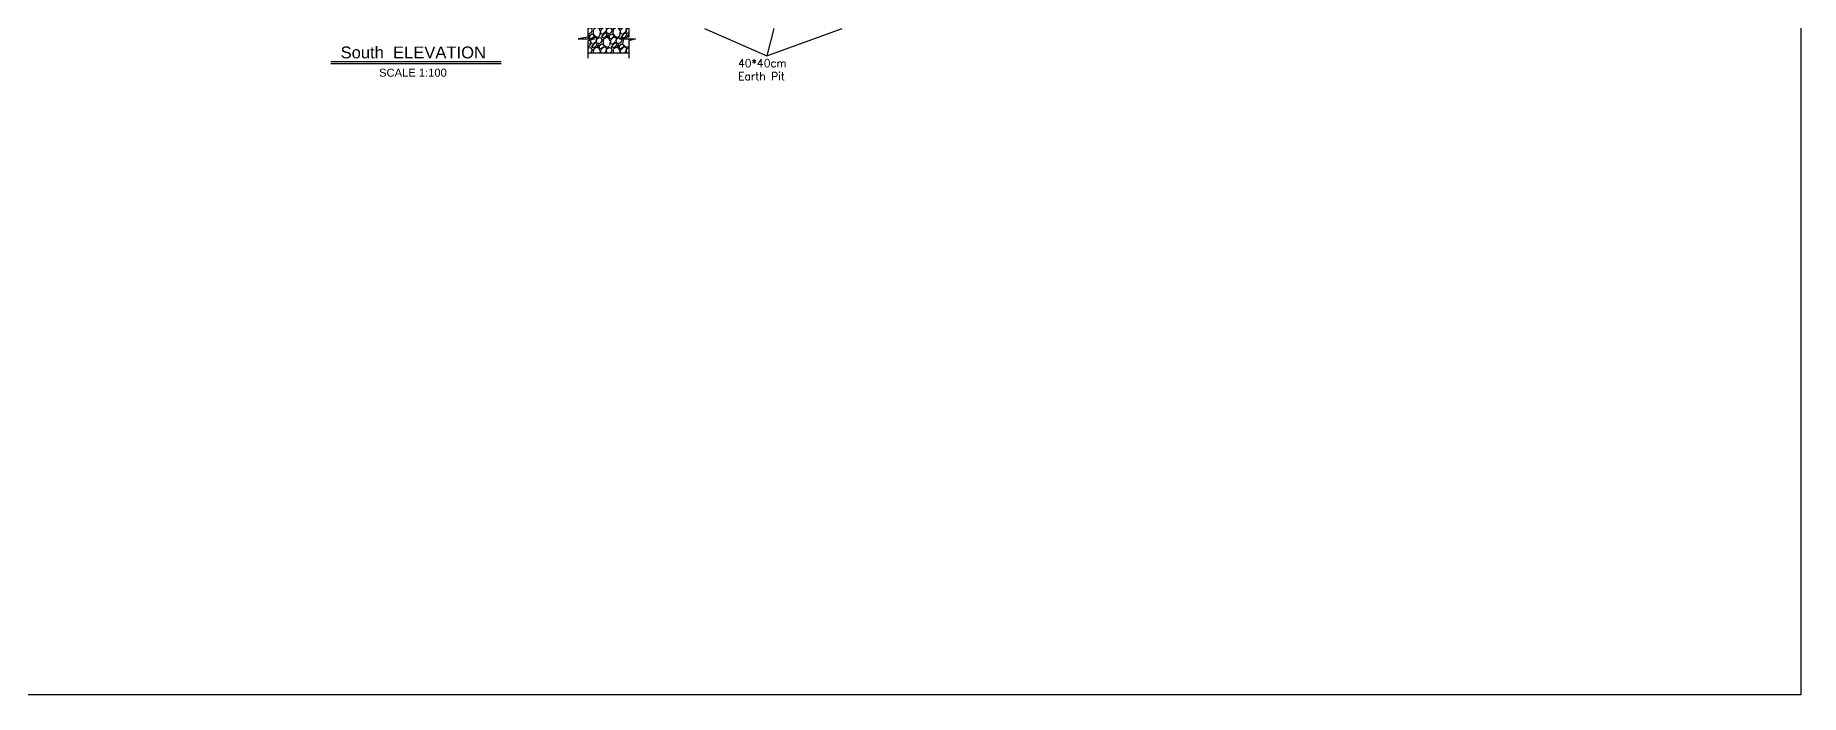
# Model space of a CAD drawing. Extents: x 152089 to 152185, y 180985 to 181226.
# Drawn here: x 152129.9 to 152185, y 180984.8 to 181005.4 of the extents above; entities that cross this region are included whole.
import ezdxf
from ezdxf.enums import TextEntityAlignment as Align

# ---------------------------------------------------------------- set-up
doc = ezdxf.new("R2010")
doc.units = 0
doc.header["$LTSCALE"] = 3
doc.header["$MEASUREMENT"] = 0
doc.linetypes.add('HIDDEN', pattern=[9.525, 6.35, -3.175])
for name, color, linetype in [('1622', 7, 'HIDDEN'), ('6', 2, 'CONTINUOUS'), ('TEXTS', 1, 'CONTINUOUS')]:
    doc.layers.add(name, color=color, linetype=linetype)
doc.layers.add('INTERIOR', color=140, linetype='CONTINUOUS', lineweight=50)
doc.styles.add('FUTURA', font='SAS_____.PFB')
doc.styles.add('ROMANT', font='ROMANT.SHX')
pattern_1 = [(273.012787504, (-14170.530445, 6901.07849), (0.3099823724308, -5.2697003313232), [0.0589780632, -5.8388388024]), (229.969740728, (-14170.527345, 6901.019594), (3.4098060967385, 4.0297708416001), [0.10120820824, -10.0196094424]), (177.510447078, (-14170.59244, 6900.942098), (6.5096298210463, -0.3099823724307), [0.071363211, -7.06496692045]), (312.273689006, (-14170.635839, 6900.74371), (-5.8896650761848, 6.5096298210463), [0.0921644025, -9.1242741155]), (337.833654178, (-14170.573842, 6900.675513), (-5.2697003313232, 2.1698766070155), [0.0903744918, -8.9470870177]), (42.273689006, (-14170.490147, 6900.641415), (-6.5096298210463, -5.8896650761848), [0.0921644025, -9.1242741155]), (82.694240467, (-14170.421951, 6900.703412), (-0.9299471172923, -7.1295945659079), [0.12188270756, -12.0663782062]), (117.255328375, (-14170.406452, 6900.824305), (-4.6497355864616, 8.9894888004925), [0.1150698242, -11.3919167552]), (166.429565615, (-14170.459149, 6900.9266), (-6.5096298210463, 1.5499118621539), [0.09247653, -9.155186601]), (220.236358309, (-14170.549044, 6900.948298), (3.7197884691693, 3.099823724308), [0.1055762393, -5.1732333475]), (267.397437798, (-14170.629639, 6900.880102), (-0.3099823724308, -7.12959456590785), [0.1365329714, -13.51677425296]), (183.814074834, (-14170.325856, 6901.047492), (-4.0297708416, -0.309982372431), [0.0466003679, -4.6134565089]), (216.46923439, (-14170.372354, 6901.044392), (4.6497355864617, 3.4098060967385), [0.08865691395, -8.7770557058]), (270, (-14170.44365, 6900.9917), (0.30998237243, -0.30998237243), [0.0619963183, -0.55796842654]), (248.198590514, (-14170.502546, 6901.007194), (0.929947117292, 2.169876607015), [0.03338624116, -3.3052260845]), (336.801409486, (-14170.514946, 6900.9762), (-1.239929489723, 0.619964744862), [0.0472149785, -2.3135404368]), (75.963756532, (-14170.47155, 6900.9576), (0.30998237243, 1.549911862154), [0.0766855981, -2.4794945291]), (206.56505118, (-14170.45295, 6901.03199), (0.92994711729, 0.30998237243), [0.0554512859, -1.3308320273]), (61.389540334, (-14170.694735, 6900.796406), (2.1698766070154, 4.0297708416), [0.077681162, -7.6904548258]), (115.346175942, (-14170.657537, 6900.864602), (2.169876607016, -4.649735586463), [0.06517019875, -6.4518359757]), (338.198590514, (-14170.514946, 6901.09399), (-2.169876607015, 0.929947117292), [0.0667720439, -3.2718402818]), (28.610459666, (-14170.45295, 6901.06919), (-4.0297708416, -2.1698766070154), [0.077681162, -7.6904548258]), (24.44395478, (-14170.502546, 6900.604217), (-2.169876607015, -0.929947117292), [0.0749105923, -3.6706206648]), (339.775140569, (-14170.43435, 6900.635216), (-4.9597179588924, 1.8598942345847), [0.0627665542, -6.2138981014]), (111.801409486, (-14170.201863, 6900.787107), (-0.929947117292, 2.169876607015), [0.0667720439, -3.2718402818]), (62.354024636, (-14170.226662, 6900.849103), (-2.789841351877, -5.2697003313232), [0.07348629154, -7.2751229663]), (114.44395478, (-14170.353755, 6900.635216), (0.929947117292, -2.169876607015), [0.03745529615, -3.7080759609]), (146.309932474, (-14170.22046, 6900.76851), (-1.549911862154, 0.929947117292), [0.0223530612, -2.21296161536]), (210.96375653, (-14170.23906, 6900.78091), (1.239929489723, 0.61996474486), [0.0903744918, -1.7171178101]), (231.009005957, (-14170.316557, 6900.73441), (2.789841351877, 3.4098060967386), [0.0837527426, -8.2915097601]), (348.690067526, (-14170.44365, 6900.9297), (-0.92994711729, 0.30998237243), [0.0632242243, -1.5173819416]), (38.157226587, (-14170.381653, 6900.9173), (5.8896650761848, 4.6497355864616), [0.1103817748, -10.92777669045]), (105.9453959, (-14170.29486, 6900.985496), (0.929947117292, -3.4098060967385), [0.0451339826, -4.4682774875]), (135, (-14170.30726, 6901.0289), (-0.6199647449, 1e-16), [0.0263028765, -0.4120783987]), (165.256437164, (-14170.332056, 6900.73751), (3.4098060967386, -0.9299471172923), [0.0609016803, -6.0292856313]), (93.012787504, (-14170.390953, 6900.75301), (-0.3099823724308, 5.269700331323), [0.1179561265, -5.7798607392]), (45, (-14170.39715, 6900.8708), (6e-17, 0.6199647449), [0.11397913155, -0.3244021436]), (10.304846469, (-14170.316557, 6900.951398), (5.2697003313232, 0.9299471172924), [0.06931421695, -6.8621023489]), (299.0546041, (-14170.24836, 6900.963797), (0.929947117292, -1.549911862154), [0.0638291904, -3.12763466634]), (252.645975364, (-14170.217362, 6900.908), (-2.789841351877, -8.9894888004925), [0.103924857, -10.28857802]), (220.42607874, (-14170.24836, 6900.808806), (-4.3397532140309, -3.7197884691693), [0.1099455854, -10.8846008623])]

msp = doc.modelspace()

# ---------------------------------------------------------------- hatches: boundary and pattern name
at = {"layer": '1622'}
h = msp.add_hatch(dxfattribs=at)
h.set_pattern_fill('GRAVEL', color=253, scale=0.438381, angle=45, style=0)
h.set_pattern_definition(pattern_1)
edge = h.paths.add_edge_path()
edge.add_line((152148.429, 181005.241), (152148.631, 181005.298))
edge.add_line((152148.631, 181005.298), (152148.129, 181005.298))
edge.add_line((152148.129, 181005.298), (152148.429, 181005.349))
edge.add_line((152148.429, 181005.349), (152148.429, 181005.74))
edge.add_line((152148.429, 181005.74), (152147.146, 181005.74))
edge.add_line((152147.146, 181005.74), (152147.146, 181005.008))
edge.add_line((152147.146, 181005.008), (152147.8, 181005.008))
edge.add_line((152147.8, 181005.008), (152147.8, 181005.069))
edge.add_arc((152147.8, 181005.101), 0.0327, 180, 270, ccw=False)
edge.add_arc((152147.8, 181005.101), 0.0327, 0, 180, ccw=False)
edge.add_arc((152147.8, 181005.101), 0.0327, 270, 360, ccw=False)
edge.add_line((152147.8, 181005.069), (152147.8, 181005.008))
edge.add_line((152147.8, 181005.008), (152148.429, 181005.008))
edge.add_line((152148.429, 181005.008), (152148.429, 181005.241))
h = msp.add_hatch(dxfattribs=at)
h.set_pattern_fill('GRAVEL', color=253, scale=0.438381, angle=45, style=0)
h.set_pattern_definition(pattern_1)
h.paths.add_polyline_path([(152147.8, 181005.008), (152147.146, 181005.008), (152147.146, 181004.864), (152147.8, 181004.864)])
h = msp.add_hatch(dxfattribs=at)
h.set_pattern_fill('GRAVEL', color=253, scale=0.438381, angle=45, style=0)
h.set_pattern_definition(pattern_1)
h.paths.add_polyline_path([(152148.429, 181004.864), (152148.429, 181005.008), (152147.8, 181005.008), (152147.8, 181004.864)])

# ---------------------------------------------------------------- linework, layer by layer
at = {"layer": '1622', "color": 7, "lineweight": 30, "ltscale": 0.1}
for p, q in [((152147.146, 181006.267), (152147.146, 181005.349)), ((152148.429, 181006.267), (152148.429, 181005.349)), ((152147.146, 181005.241), (152147.146, 181004.7)), ((152148.429, 181005.241), (152148.429, 181004.7)), ((152147.146, 181004.864), (152148.429, 181004.864))]:
    msp.add_line(p, q, dxfattribs=at)
for points in [[(152147.146, 181005.349), (152146.846, 181005.298), (152147.349, 181005.298), (152147.146, 181005.241)], [(152148.429, 181005.349), (152148.129, 181005.298), (152148.632, 181005.298), (152148.429, 181005.241)]]:
    msp.add_lwpolyline(points, dxfattribs=at)
at = {"layer": '6'}
for p, q in [((152139.119, 181004.594), (152144.437, 181004.594)), ((152139.119, 181004.529), (152144.437, 181004.529))]:
    msp.add_line(p, q, dxfattribs=at)
at = {"layer": 'TEXTS'}
msp.add_lwpolyline([(152088.983, 181226.11), (152185.029, 181226.11), (152185.029, 180984.801), (152088.983, 180984.801)], close=True, dxfattribs=at)
at = {"layer": 'TEXTS', "color": 7}
for points in [[(152150.784, 181005.626), (152152.733, 181004.769)], [(152152.951, 181005.626), (152152.733, 181004.769)], [(152152.733, 181004.769), (152155.093, 181005.626)]]:
    msp.add_lwpolyline(points, dxfattribs=at)

# ---------------------------------------------------------------- texts
at = {"layer": '6', "color": 4, "style": 'FUTURA'}
msp.add_text('South  ELEVATION', height=0.37014, dxfattribs=at).set_placement((152141.691, 181004.689), align=Align.CENTER)
at = {"layer": '6', "style": 'FUTURA'}
msp.add_text('SCALE 1:100', height=0.25, dxfattribs=at).set_placement((152140.622, 181004.116))
at = {"layer": 'INTERIOR', "lineweight": -3, "style": 'ROMANT'}
for s, p in [('40*40cm', (152151.837, 181004.417)), ('Earth Pit ', (152151.837, 181004.007))]:
    msp.add_text(s, height=0.2453, dxfattribs=at).set_placement(p)

doc.saveas('drawing.dxf')
